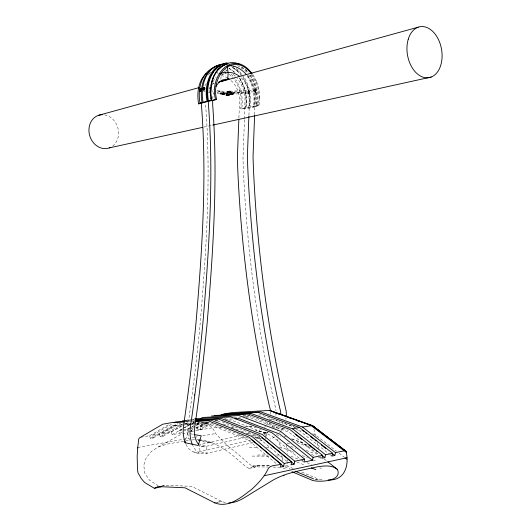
<?xml version="1.0" encoding="UTF-8"?>
<svg xmlns="http://www.w3.org/2000/svg" width="531" height="531" viewBox="0 0 531 531"><rect width="100%" height="100%" fill="white"/><g stroke="black" fill="none" stroke-linecap="round" stroke-linejoin="round"><path stroke-width="0.4" stroke-dasharray="2.65 1.99" d="M226.996 93.642L229.85 94.93L226.618 95.155L226.465 94.133L226.996 93.642L227.255 94.704L226.724 95.202L217.199 93.575M217.04 90.257L230.58 92.6L230.839 93.668L230.308 94.166L216.675 91.87M248.926 115.333L249.484 100.578A23.331 18.831 75.6 0 0 240.397 77.048M254.634 114.636L255.086 94.412A30.479 24.599 75.6 0 0 247.579 75.9M238.904 117.942L239.474 103.173A23.006 18.685 75.3 0 0 231.051 80.506M244.479 119.714L242.992 158.63L243.344 168.911A747.183 413.775 86.6 0 0 274.733 404.496L275.835 409.315A23.457 18.89 -80.9 0 1 275.967 410.795M244.512 118.884L245.03 97.08A30.048 24.413 75.3 0 0 237.111 78.256M282.127 460.835L282.465 456.116L277.554 456.109M293.231 468.534L287.112 465.979L287.39 462.056M287.444 461.273L287.556 459.707M220.863 79.318L221.228 74.831L224.334 73.829M239.673 77.984L243.311 84.907A34.482 27.054 76.5 0 1 245.773 108.417L241.678 108.961C243.357 98.846 241.306 88.252 235.81 79.577M247.665 75.11C253.559 84.548 255.849 96.031 254.07 107.016L248.216 108.258A67.165 17.908 6.9 0 1 245.501 108.669C247.24 98.056 245.037 86.951 239.302 77.838M248.561 108.198C250.333 97.359 248.07 86.029 242.229 76.723M249.995 107.959C251.774 97.027 249.484 85.61 243.603 76.225M247.154 75.747L250.851 82.829A35.192 27.459 76.6 0 1 253.36 106.804L255.165 106.665C256.938 95.739 254.668 84.316 248.807 74.917M255.165 106.665L255.438 106.585A67.079 17.862 7 0 0 257.396 105.908C259.141 95.129 256.931 83.865 251.156 74.592M250.141 75.229L253.772 82.205A34.741 27.048 76.7 0 1 256.234 105.901C256.699 106.027 260.024 105.41 258.557 104.634L259.214 97.1M259.062 104.959L259.725 97.279M241.678 108.961L240.596 108.789C242.216 98.593 240.251 87.542 233.972 79.212M264.79 434.584L264.989 432.433M255.789 90.184L230.082 91.213L227.168 92.129L230.58 92.6L233.441 93.901C225.755 97.306 234.835 87.748 227.168 92.129L230.142 92.806L255.842 91.75M261.212 438.725L254.913 437.431L255.219 434.391M265.082 439.522L265.234 437.982M265.308 437.212L265.765 432.586A16.819 13.454 -81.1 0 0 267.896 432.493M223.531 92.938L220.743 93.795L223.83 94.458L224.201 93.549L223.77 92.879L223.272 93.788L220.743 93.795L223.644 92.885L249.139 91.836M229.963 91.272L229.697 92.129L227.168 92.129L230.202 91.206M212.606 98.912L213.469 93.124M258.557 104.634L256.081 105.171A45.108 11.881 6.7 0 1 250.639 107.07A45.148 11.908 6.7 0 1 242.979 108.238L240.596 108.789M185.598 439.681L187.642 433.07L193.231 434.378M213.024 81.575L216.203 77.055M209.101 88.677L209.924 87.29M204.906 85.796L206.519 83.075M208.232 74.884L209.486 72.827M229.857 91.378L227.168 92.129L230.487 92.633L233.441 93.901L230.427 94.166M212.261 84.449L213.781 82.989M209.101 73.537L210.88 71.944M189.388 431.796L180.553 434.59L158.557 446.797L151.381 451.469L146.237 457.749L143.801 465.103L144.638 472.869L149.463 480.17L158.105 485.765M223.77 92.879L220.743 93.795L223.385 94.166L223.292 93.383L222.204 94.033L223.71 94.458M230.328 91.259L227.168 92.129L229.81 92.507L229.717 91.717L228.629 92.374L230.142 92.806M140.888 437.219L149.656 435.705L169.588 424.15M149.656 435.705L150.373 438.467L153.273 437.962L152.556 435.208L172.542 423.652M150.373 438.467L173.013 425.457L184.204 424.594M152.556 435.208L159.466 434.013L178.131 423.307M153.273 437.962L175.967 424.959M159.466 434.013L160.189 436.754L163.05 436.256L162.327 433.515L181.031 422.815M160.189 436.754L183.009 423.771M163.05 436.256L182.345 425.311M162.327 433.515L171.407 431.949L182.644 425.583M185.458 423.99L189.673 421.601M192.481 420.008L194.592 418.813L185.346 420.353L191.91 420.021M171.407 431.949L172.13 434.67L179.982 433.296L179.252 430.595L191.273 423.844M191.976 423.446L194.804 421.853M172.13 434.67L183.646 428.198M184.37 427.794L195.169 421.727M179.982 433.296L193.742 425.63M196.636 424.017L200.26 421.999M183.288 429.898L188.12 429.061L190.257 427.873M190.968 427.482L193.815 425.895M196.662 424.309L200.22 422.324M195.149 426.214L190.868 428.59L193.052 428.212M195.859 425.816L202.278 422.251M190.974 430.581L193.092 429.406M195.919 427.847L206.526 421.986M195.966 427.707L197.419 427.455L206.732 422.318M189.54 431.63L193.018 430.488M195.853 428.929L207.893 422.298M197.419 427.455L198.156 430.123L200.871 429.652L200.134 426.99L208.749 422.251M198.156 430.123L210.256 423.506M215.234 420.778L216.655 419.994M200.871 429.652L212.274 423.426M216.555 421.09L217.982 420.313M200.134 426.99C209.626 423.804 211.511 425.291 215.931 433.9L227.175 445.516L237.052 453.288L250.147 464.685L253.884 466.922L254.767 467.267L258.391 465.614L269.881 465.76M161.882 486.522L164.59 485.188L191.678 486.363L222.429 501.742L226.405 502.824M199.225 439.695C211.909 440.849 223.047 447.673 232.79 455.445L244.831 465.787L249.032 468.468L252.643 466.809L258.391 465.614M158.557 446.797L167.046 444.128L189.501 440.073M222.004 74.234L223.518 73.769M223.425 93.044L220.743 93.795L223.584 94.412M212.015 84.031L214.411 83.374M223.89 92.925L220.743 93.795L223.83 94.458L249.318 93.383M230.441 91.359L227.168 92.129L230.016 92.752M224.002 93.025L220.743 93.795L223.478 94.312M253.28 442.542L207.017 453.262C199.231 454.961 188.671 452.279 185.817 443.883M259.659 441.062L263.648 440.139M223.345 93.197L220.743 93.795L223.949 94.399M250.738 440.046L196.264 452.531L192.541 451.708M256.367 438.752L259.586 438.015L261.199 438.321M214.69 502.83L221.673 501.337L215.599 502.731M314.79 479.911L318.487 479.068L323.552 479.865M315.686 479.812L318.646 479.115L300.885 471.727M229.77 91.531L227.168 92.129L229.903 92.653M245.203 437.464L203.658 446.876L199.045 445.861M253.294 435.632L256.526 434.896M262.998 433.429L266.237 432.692L266.569 436.416M241.28 435.354L199.437 444.766L206.373 446.279L207.017 453.262L200.074 451.682L199.503 445.536M247.718 433.907L250.937 433.183M203.924 127.068L212.015 125.289M249.032 468.468L254.767 467.267M161.67 485.799L164.59 485.188M296.092 429.393L299.192 430.535L301.342 430.13M230.534 91.505L227.168 92.129L230.381 92.739M224.095 93.171L220.743 93.795L224.049 94.292M137.728 447.487L188.883 438.321M192.129 437.736L193.749 437.444M194.565 437.298L198.621 436.575M202.683 435.845L215.672 433.515L215.958 433.887M191.021 431.511L212.227 427.807L221.135 427.462M179.252 430.595L182.478 430.037M183.739 423.652L209.426 422.205M229.717 91.717L227.168 92.129L230.573 92.48M223.292 93.383L220.743 93.795L224.128 94.14M230.607 91.684L227.168 92.129L230.627 92.294M224.162 93.35L220.743 93.795L224.188 93.96M226.843 95.195L229.85 94.93L226.876 93.642M230.547 94.106L233.441 93.901L230.786 92.746M226.963 95.142L229.85 94.93L227.202 93.788M230.646 91.883L227.168 92.129L229.697 92.129M224.201 93.549L220.743 93.795L223.272 93.788M230.195 94.12L233.441 93.901L230.335 92.659M226.618 95.155L229.85 94.93L226.757 93.702M191.943 439.933L196.019 439.701M196.835 439.655L198.461 439.562M243.072 415.833L249.563 415.494M258.497 415.023L260.933 414.897L295.077 427.435M242.713 416.178L250.008 415.8M233.965 417.426L240.57 417.094M245.528 416.842L251.309 416.55M224.547 418.242L226.193 418.156M245.972 417.16L248.448 417.034L289.335 432.393L319.37 456.209M192.726 419.981L194.366 419.895M184.888 420.711L194.711 420.227M225.29 419.298L233.487 418.899M185.166 421.528L191.678 421.216M192.494 421.176L194.12 421.096M185.438 421.873L189.507 421.674M192.753 421.521L194.379 421.441M214.736 420.798L217.995 420.638M228.595 420.14L231.045 420.021L271.567 435.745L301.396 460.005M217.531 421.833L221.58 421.647L258.856 436.363M185.492 423.658L191.286 423.399M192.109 423.36L209.493 422.57M185.027 424.561L195.733 424.083M196.556 424.05L210.555 423.433M173.013 425.457L191.094 424.667M191.917 424.627L193.556 424.561M196.842 424.415L208.351 423.911L248.362 440.113L276.631 463.915M235.313 93.489L220.743 93.795L224.208 93.755M256.234 105.901L257.396 105.908M255.285 89.739L255.816 89.719M241.784 91.836L227.168 92.129L230.653 92.095M231.655 427.063L235.711 426.911M244.605 426.572L252.398 426.274M230.102 94.02L233.441 93.901L230.222 92.766M226.525 95.056L229.85 94.93L226.644 93.808M249.251 447.46L258.179 447.361M266.296 447.275L271.168 447.221M279.286 447.135L280.906 447.122L293.862 452.266M257.515 455.027L267.365 455.014M276.399 455.007L281.324 455.007M252.179 456.096L269.37 456.109M226.452 94.91L229.85 94.93L227.314 94.106L228.416 94.697L227.255 94.704L229.85 94.93L226.545 93.954M230.029 93.874L233.441 93.901L230.899 93.064L232.007 93.662L230.839 93.668L233.441 93.901L230.122 92.918M252.915 465.209L269.416 465.408M284.649 465.946L287.112 465.979M252.643 466.809L268.188 467.034M273.1 467.107L281.284 467.22M227.175 94.89L229.85 94.93L227.321 94.299M230.766 93.848L233.441 93.901L230.912 93.264M229.989 93.702L233.441 93.901L230.042 93.098M226.412 94.737L229.85 94.93L226.465 94.133M229.976 93.502L233.441 93.901L229.996 93.297M226.398 94.538L229.85 94.93L226.418 94.332M269.323 419.218L274.613 419.968M272.064 426.984L285.406 429.32M230.859 92.885L232.007 93.662L218.599 91.352L219.688 91.531M218.599 91.352L220.458 91.664M203.705 91.279L205.291 91.544M208.464 92.089L214.026 93.038M210.322 90.774L213.588 91.299M217.405 92.812L228.416 94.697L227.268 93.927M209.081 88.883L213.854 89.706M258.989 431.371L266.237 432.692M249.451 426.386L256.466 427.674M275.423 420.101L277.049 420.406M265.765 432.586L255.597 430.588A16.594 13.361 -80.9 0 0 261.159 429.466M200.99 440.571L212.32 442.881L203.181 441.779L200.101 440.644M203.658 446.876L201.017 446.279L199.815 445.403M253.36 106.797L254.07 107.016M224.036 71.108L225.416 71.552M295.667 427.535L282.479 422.696L283.129 424.163M312.726 433.794L315.056 434.65L336.515 451.217M252.079 416.835L288.386 430.402M291.672 438.699L303.115 443.066L309.4 447.248L318.972 454.821M284.131 436.163L286.455 437.053M291.871 439.124L308.133 445.343M276.226 434.504L280.859 436.283M297.055 442.509L309.4 447.248M287.112 443.007L290.922 444.487M306.148 450.421L313.768 453.388M290.709 446.359L296.092 448.469M311.491 454.496L315.341 456.01M318.414 457.211L321.494 458.419M223.153 423.964L228.469 426.074M231.503 427.282L235.299 428.789M236.063 429.094L238.339 429.997M241.379 431.205L245.176 432.712M245.933 433.011L250.493 434.823M251.249 435.121L258.843 438.141L288.506 462.733M302.245 455.598L307.575 457.715M312.912 459.839L315.958 461.047M211.378 423.393L249.198 438.619M290.935 456.229L298.541 459.302M301.588 460.53L303.108 461.14M306.918 462.68L311.478 464.519M319.854 467.897L321.374 468.515M296.889 461.997L305.245 465.395M284.815 466.829L290.105 469.046M282.811 467.864L286.627 469.477M229.399 68.439L228.868 68.154L234.934 72.362M229.273 74.267L233.487 78.634M225.914 70.417L227.241 71.36M229.359 68.652L234.855 72.548M236.076 68.499L238.651 70.331L242.116 74.453M232.678 67.152L238.293 71.147L242.561 76.225M232.213 67.258L237.795 71.287L232.186 67.298M241.724 66.926L244.18 68.685M241.313 67.191L243.875 69.023L247.327 73.152M237.543 65.492L242.7 69.176M199.437 453.295L196.045 450.826L192.673 445.403M339.117 453.222L344.32 457.244M299.192 430.535L329.339 454.098M329.983 454.602L331.908 456.102M324.076 458.864L327.262 461.386M320.014 456.713L321.288 457.729M302.026 460.523L303.301 461.552M231.244 74.181L234.795 78.376M237.317 70.882L241.738 76.139M251.873 74.307L256.274 82.053L258.424 89.42L259.208 97.127M245.488 69.382L248.667 73.185M245.408 69.568L248.037 72.714M253.068 74.738L256.665 81.661M239.554 78.123L243.165 85A34.263 26.875 76.5 0 1 245.607 108.37M243.098 76.856L246.782 83.898A35 27.393 76.5 0 1 249.285 107.747M250.26 75.083L253.918 82.113A34.966 27.22 76.7 0 1 256.4 105.948M277.215 439.15L280.906 447.122L281.164 448.615M269.29 422.457L271.255 426.864M189.773 440.259C187.251 435.042 187.065 429.028 188.206 423.426C193.045 390.033 197.054 356.52 200.214 322.921C206.274 251.123 211.132 178.874 205.769 106.864L205.736 103.89M256.659 81.635L258.916 89.308L259.725 97.312M191.233 429.931L191.598 431.272M188.12 429.061L188.85 431.749M315.467 436.21L313.921 429.373M317.12 442.462L318.766 448.708M286.09 444.547L287.762 454.237M217.69 71.559L218.002 73.862M259.453 436.542L259.586 438.015M104.6 114.882A17.158 14.602 73.2 0 1 117.962 128.243A17.158 14.602 73.2 0 1 112.645 146.098M286.103 417.831A23.782 19.023 -81.1 0 1 285.877 419.357M282.565 428.617A23.782 19.023 -81.1 0 1 281.384 430.488M280.959 431.086A23.782 19.023 -81.1 0 1 279.598 432.785M274.872 436.84A23.782 19.023 -81.1 0 1 270.08 438.964M279.877 420.983A16.819 13.454 -81.1 0 1 279.12 423.001M277.262 426.313A16.819 13.454 -81.1 0 1 275.715 428.225M270.551 412.102A16.594 13.361 -80.9 0 1 270.531 414.246M267.903 423.028A16.594 13.361 -80.9 0 1 266.522 425.079M265.473 426.3A16.594 13.361 -80.9 0 1 264.332 427.389M275.987 413.815A23.457 18.89 -80.9 0 1 275.881 415.315M273.299 424.734A23.457 18.89 -80.9 0 1 272.277 426.698M268.301 431.889A23.457 18.89 -80.9 0 1 264.63 434.796M259.878 436.88A23.457 18.89 -80.9 0 1 254.913 437.425M221.049 75.575A23.006 18.685 75.3 0 1 227.281 77.765M225.283 69.727A30.048 24.413 75.3 0 1 228.078 70.935M233.282 74.393A30.048 24.413 75.3 0 1 235.638 76.603M209.061 92.62A40.21 32.245 75.6 0 1 209.533 90.396M255.112 90.224A1.261 0.777 88.2 0 0 255.696 92.221A1.261 0.777 88.2 0 0 256.453 90.462A1.261 0.777 88.2 0 0 255.112 90.224M255.026 90.516A0.79 0.485 88.2 0 0 255.384 91.763A0.79 0.485 88.2 0 0 255.862 90.662A0.79 0.485 88.2 0 0 255.026 90.516M254.787 90.237A1.261 0.777 88.2 0 0 255.365 92.235A1.261 0.777 88.2 0 0 256.128 90.476A1.261 0.777 88.2 0 0 254.787 90.237M248.594 91.87A1.248 0.763 88 0 0 249.172 93.848A1.248 0.763 88 0 0 249.915 92.109A1.248 0.763 88 0 0 248.594 91.87M248.501 92.162A0.783 0.478 88 0 0 248.866 93.403A0.783 0.478 88 0 0 249.331 92.308A0.783 0.478 88 0 0 248.501 92.162M248.269 91.883A1.248 0.763 88 0 0 248.84 93.868A1.248 0.763 88 0 0 249.59 92.122A1.248 0.763 88 0 0 248.269 91.883"/><path stroke-width="0.8" d="M248.893 116.15L247.366 156.313L247.738 167.152A760.18 417.008 86.6 0 0 279.784 408.306A16.819 13.454 -81.1 0 1 280.846 414.545M254.601 115.466L253.035 156.818L253.393 167.245A754.81 413.629 86.6 0 0 285.034 406.109L286.143 410.994A23.782 19.023 -81.1 0 1 286.255 416.317M269.894 410.443L312.354 425.563L345.973 451.211C349.471 464.618 345.183 481.079 328.158 479.911M238.844 119.581L237.364 158.138L237.729 168.831A752.487 417.134 86.6 0 0 269.516 406.66A16.594 13.361 -80.9 0 1 270.438 410.695M161.198 486.861L154.647 488.235L153.632 487.876L144.724 482.546L141.319 478.657L137.98 472.756L137.469 468.601L137.171 456.116L137.728 447.487M219.276 81.542L220.684 81.562L227.673 79.384L228.164 73.338M195.196 421.402L208.198 420.778L248.734 437.026L281.085 464.134L280.401 467.094L283.547 466.417L284.231 463.47L251.833 436.449L211.225 420.267L194.937 421.056M195.527 420.187L218.44 419.045L259.221 435.075L291.718 461.884L291.034 464.824L294.128 464.16L294.818 461.233L262.268 434.504L221.427 418.541L196.005 419.815M195.415 418.773L230.892 416.941L271.945 432.705L304.628 459.162L303.931 462.07L312.394 460.264L313.091 457.37L322.629 455.359L321.925 458.233L324.879 457.603L325.583 454.735L332.618 453.248L331.908 456.102L334.815 455.485L335.526 452.631L344.161 450.806L345.973 451.211M213.874 75.999L211.497 83.613L210.734 92.036L211.345 100.445A34.734 26.902 77.1 0 1 210.926 98.003M185.127 441.142L184.662 442.608L198.196 445.502L201.203 435.785L194.001 434.531M291.97 471.727L312.732 480.482C319.39 482.248 342.608 481.517 337.47 469.464L327.899 461.89M214.69 502.83C228.595 508.479 241.519 497.049 251.853 489.204C258.424 483.11 264.723 476.506 268.44 468.223C271.434 464.532 277.089 465.773 281.085 464.134M216.031 86.553C218.075 82.179 222.589 78.402 227.673 79.384M217.325 70.331L222.204 65.937L227.865 63.581M218.201 67.092L213.887 70.975L210.103 77.174A34.96 27.134 77 0 0 207.833 101.282L203.121 102.33C200.094 87.867 205.112 66.979 221.905 64.291M207.84 101.282L208.856 100.917A64.331 5.708 -7.3 0 1 211.597 100.313M206.041 73.61C198.056 81.21 196.809 93.463 198.587 103.85L201.468 103.286A44.272 3.976 -7.3 0 1 206.572 101.746A44.226 3.969 -7.3 0 1 214.252 100.04L216.675 99.43C210.216 77.34 232.512 49.635 251.375 73.709M173.969 422.829L175.396 422.006L184.35 421.568M137.702 447.938L138.697 439.051L139.514 437.843L162.745 424.209L172.436 422.497L184.629 421.913M200.459 418.68L202.583 417.485L239.069 415.554L280.302 431.152L313.091 457.37M154.647 488.235L158.019 486.562L184.967 487.79L214.836 502.903M337.47 469.464C331.935 464.778 324.169 465.793 317.545 466.802C302.358 470.214 286.567 472.417 272.834 480.223L252.198 492.881C245.037 497.162 237.616 502.917 228.888 502.91M219.801 74.001L223.518 72.402L225.867 72.488M224.401 65.273L222.29 66.149L217.451 70.517L213.727 76.623A34.515 26.729 77.1 0 0 211.517 100.439L211.345 100.445M226.505 64.397L227.912 63.806M219.15 64.961C203.599 69.435 199.264 88.485 202.085 102.629L201.833 102.702A64.417 5.722 -7.3 0 0 200.014 103.253C197.545 90.17 200.778 72.581 214.557 67.251M218.818 66.541L220.246 65.944M225.031 73.305L228.065 72.375A23.331 18.831 75.6 0 1 239.773 76.537M98.494 115.333L199.225 87.562M218.407 82.272L418.262 27.167M211.517 100.439L216.675 99.43M109.28 147.903L202.304 127.427M212.825 125.11L431.232 77.035M264.186 475.743L346.989 457.762M284.231 463.47L291.718 461.884M294.818 461.233L304.628 459.162M214.398 415.521L251.156 413.51L292.634 428.856L299.584 427.561L332.618 453.248M344.161 450.806L311 425.431L269.171 410.463L232.027 412.594L223.816 413.954L260.787 411.883L302.458 427.024L312.354 425.563L345.495 450.885M200.014 103.253L201.169 103.067L198.587 103.85M202.085 102.629L203.877 102.291L203.121 102.33M221.062 414.412L257.966 412.355L299.584 427.561M211.603 415.985L248.302 413.994L289.72 429.393L322.629 455.359M182.432 420.831L184.888 420.711M235.12 418.82L239.222 418.62L279.917 434.172L312.394 460.264M227.202 62.977C210.435 65.678 205.504 86.573 208.51 100.996M226.697 63.076C209.327 64.928 203.944 86.672 207.083 101.321M215.526 99.549L215.579 99.549C208.696 76.006 232.843 47.81 252.106 73.623M228.589 65.539L233.759 66.169M200.18 440.411L198.561 440.08L200.101 440.644M239.886 64.477C229.498 58.994 217.518 66.355 213.575 76.484A34.734 26.902 77.1 0 0 210.98 85.425M271.175 411.007L312.878 425.928L341.745 448.237M274.726 412.653L278.576 414.034M289.362 417.897L291.672 418.727M297.068 420.658L299.378 421.488M311.319 467.871L315.872 469.729M295.395 471.269L313.529 478.869M343.039 449.226L346.278 451.702M311.717 425.397L344.878 450.746M345.097 451.337L346.391 452.319M344.971 457.742L346.922 459.249M302.458 427.024L335.526 452.631M302.703 430.495L303.991 431.497M305.272 432.493L306.56 433.495M310.409 436.495L313.622 438.991M314.903 439.993L316.191 440.989M321.328 444.991L325.822 448.489M332.247 453.487L334.815 455.485M292.634 428.856L325.583 454.735M295.448 434.371L301.847 439.422M308.883 444.978L314.644 449.525M315.918 450.534L317.199 451.542M321.68 455.08L324.879 457.603M261.896 437.564L289.707 460.51M290.968 461.558L294.128 464.16M251.462 439.529L283.547 466.417M283.328 475.232L284.025 475.822M198.621 444.527C194.074 439.091 193.762 431.404 195.076 424.727C199.935 390.982 203.957 357.124 207.13 323.18C213.216 250.639 218.088 177.659 212.679 104.919L212.626 100.412M185.531 443.153C182.757 436.674 182.75 429.313 184.031 422.477C188.87 389.183 192.879 355.777 196.039 322.29C202.105 250.765 206.964 178.794 201.601 107.056A39.812 32.072 75.4 0 1 201.422 103.12M192.381 444.666C189.594 438.115 189.587 430.681 190.868 423.771C195.733 390.132 199.762 356.374 202.935 322.536C209.022 250.28 213.9 177.58 208.491 105.105A40.21 32.245 75.6 0 1 208.311 101.129M194.24 394.745L194.306 395.097M227.215 66.136L228.065 72.375M210.648 95.534A34.734 26.902 77.1 0 1 210.502 93.064M210.488 91.491A34.734 26.902 77.1 0 1 210.694 87.675M204.574 88.345A0.81 0.451 -81 0 1 204.554 89.142M204.382 89.48A0.81 0.451 -81 0 1 204.15 89.653M203.824 87.854A1.294 0.717 -81 0 1 204.747 87.887A1.294 0.717 -81 0 1 204.714 89.52A1.294 0.717 -81 0 1 203.778 90.051M203.625 89.892A1.294 0.717 -81 0 1 203.665 88.1M200.997 89.288A0.81 0.445 -81.1 0 1 200.97 90.409M200.877 90.562A0.81 0.445 -81.1 0 1 200.419 90.682M200.353 89.467A0.81 0.445 -81.1 0 1 200.446 89.314M200.048 89.48A1.288 0.71 -81.1 0 1 201.05 88.743A1.288 0.71 -81.1 0 1 201.282 90.396A1.288 0.71 -81.1 0 1 200.273 91.126M110.687 147.313A17.158 14.602 73.2 0 1 89.56 135.093A17.158 14.602 73.2 0 1 102.271 114.703M233.759 66.169A30.479 24.599 75.6 0 1 246.616 74.732M227.932 78.157A23.006 18.685 75.3 0 1 229.213 79.013M204.316 89.547A1.294 0.717 -81 0 0 204.023 87.515A1.294 0.717 -81 0 0 203.094 89.314A1.294 0.717 -81 0 0 204.316 89.547M200.804 90.628A1.288 0.71 -81.1 0 0 200.519 88.604A1.288 0.71 -81.1 0 0 199.596 90.396A1.288 0.71 -81.1 0 0 200.804 90.628M408.279 39.128A25.866 17.258 80 0 0 426.811 77.831A25.866 17.258 80 0 0 438.467 39.586A25.866 17.258 80 0 0 408.279 39.128"/></g></svg>
